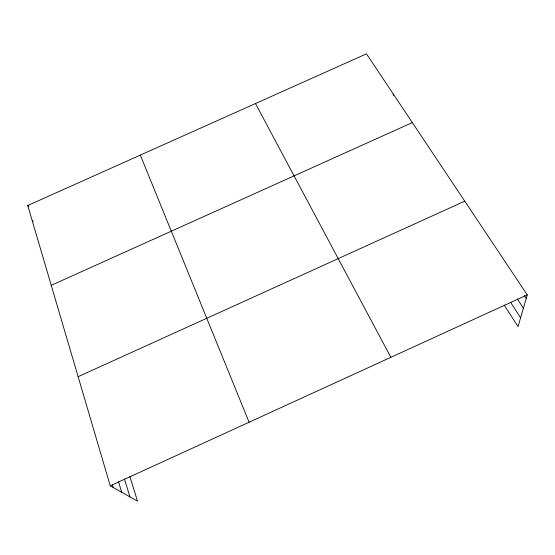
<?xml version="1.0" encoding="UTF-8"?>
<svg xmlns="http://www.w3.org/2000/svg" width="555" height="555" viewBox="0 0 555 555"><rect width="100%" height="100%" fill="white"/><g stroke="black" fill="none" stroke-linecap="round" stroke-linejoin="round"><path stroke-width="0.83" d="M129.891 476.53L137.515 501.158L110.244 485.805L27.75 205.517L366.466 53.842L527.25 294.872L518.058 326.59L504.169 305.021M110.244 485.805L527.25 294.872M78.123 376.685L464.75 201.181M51.233 285.319L412.323 122.586M32.204 220.661L33.231 221.82M27.75 205.517L28.77 206.703M524.364 295.517L526.244 298.347M517.253 298.84L523.393 308.178M510.538 302.267L520.611 317.765M255.494 103.535L390.859 357.323M140.332 155.102L249.084 422.237M124.48 479.027L129.939 496.892M118.555 481.823L121.691 492.25M112.498 485.021L113.234 487.491M393.259 94.01L393.335 95.522"/></g></svg>
